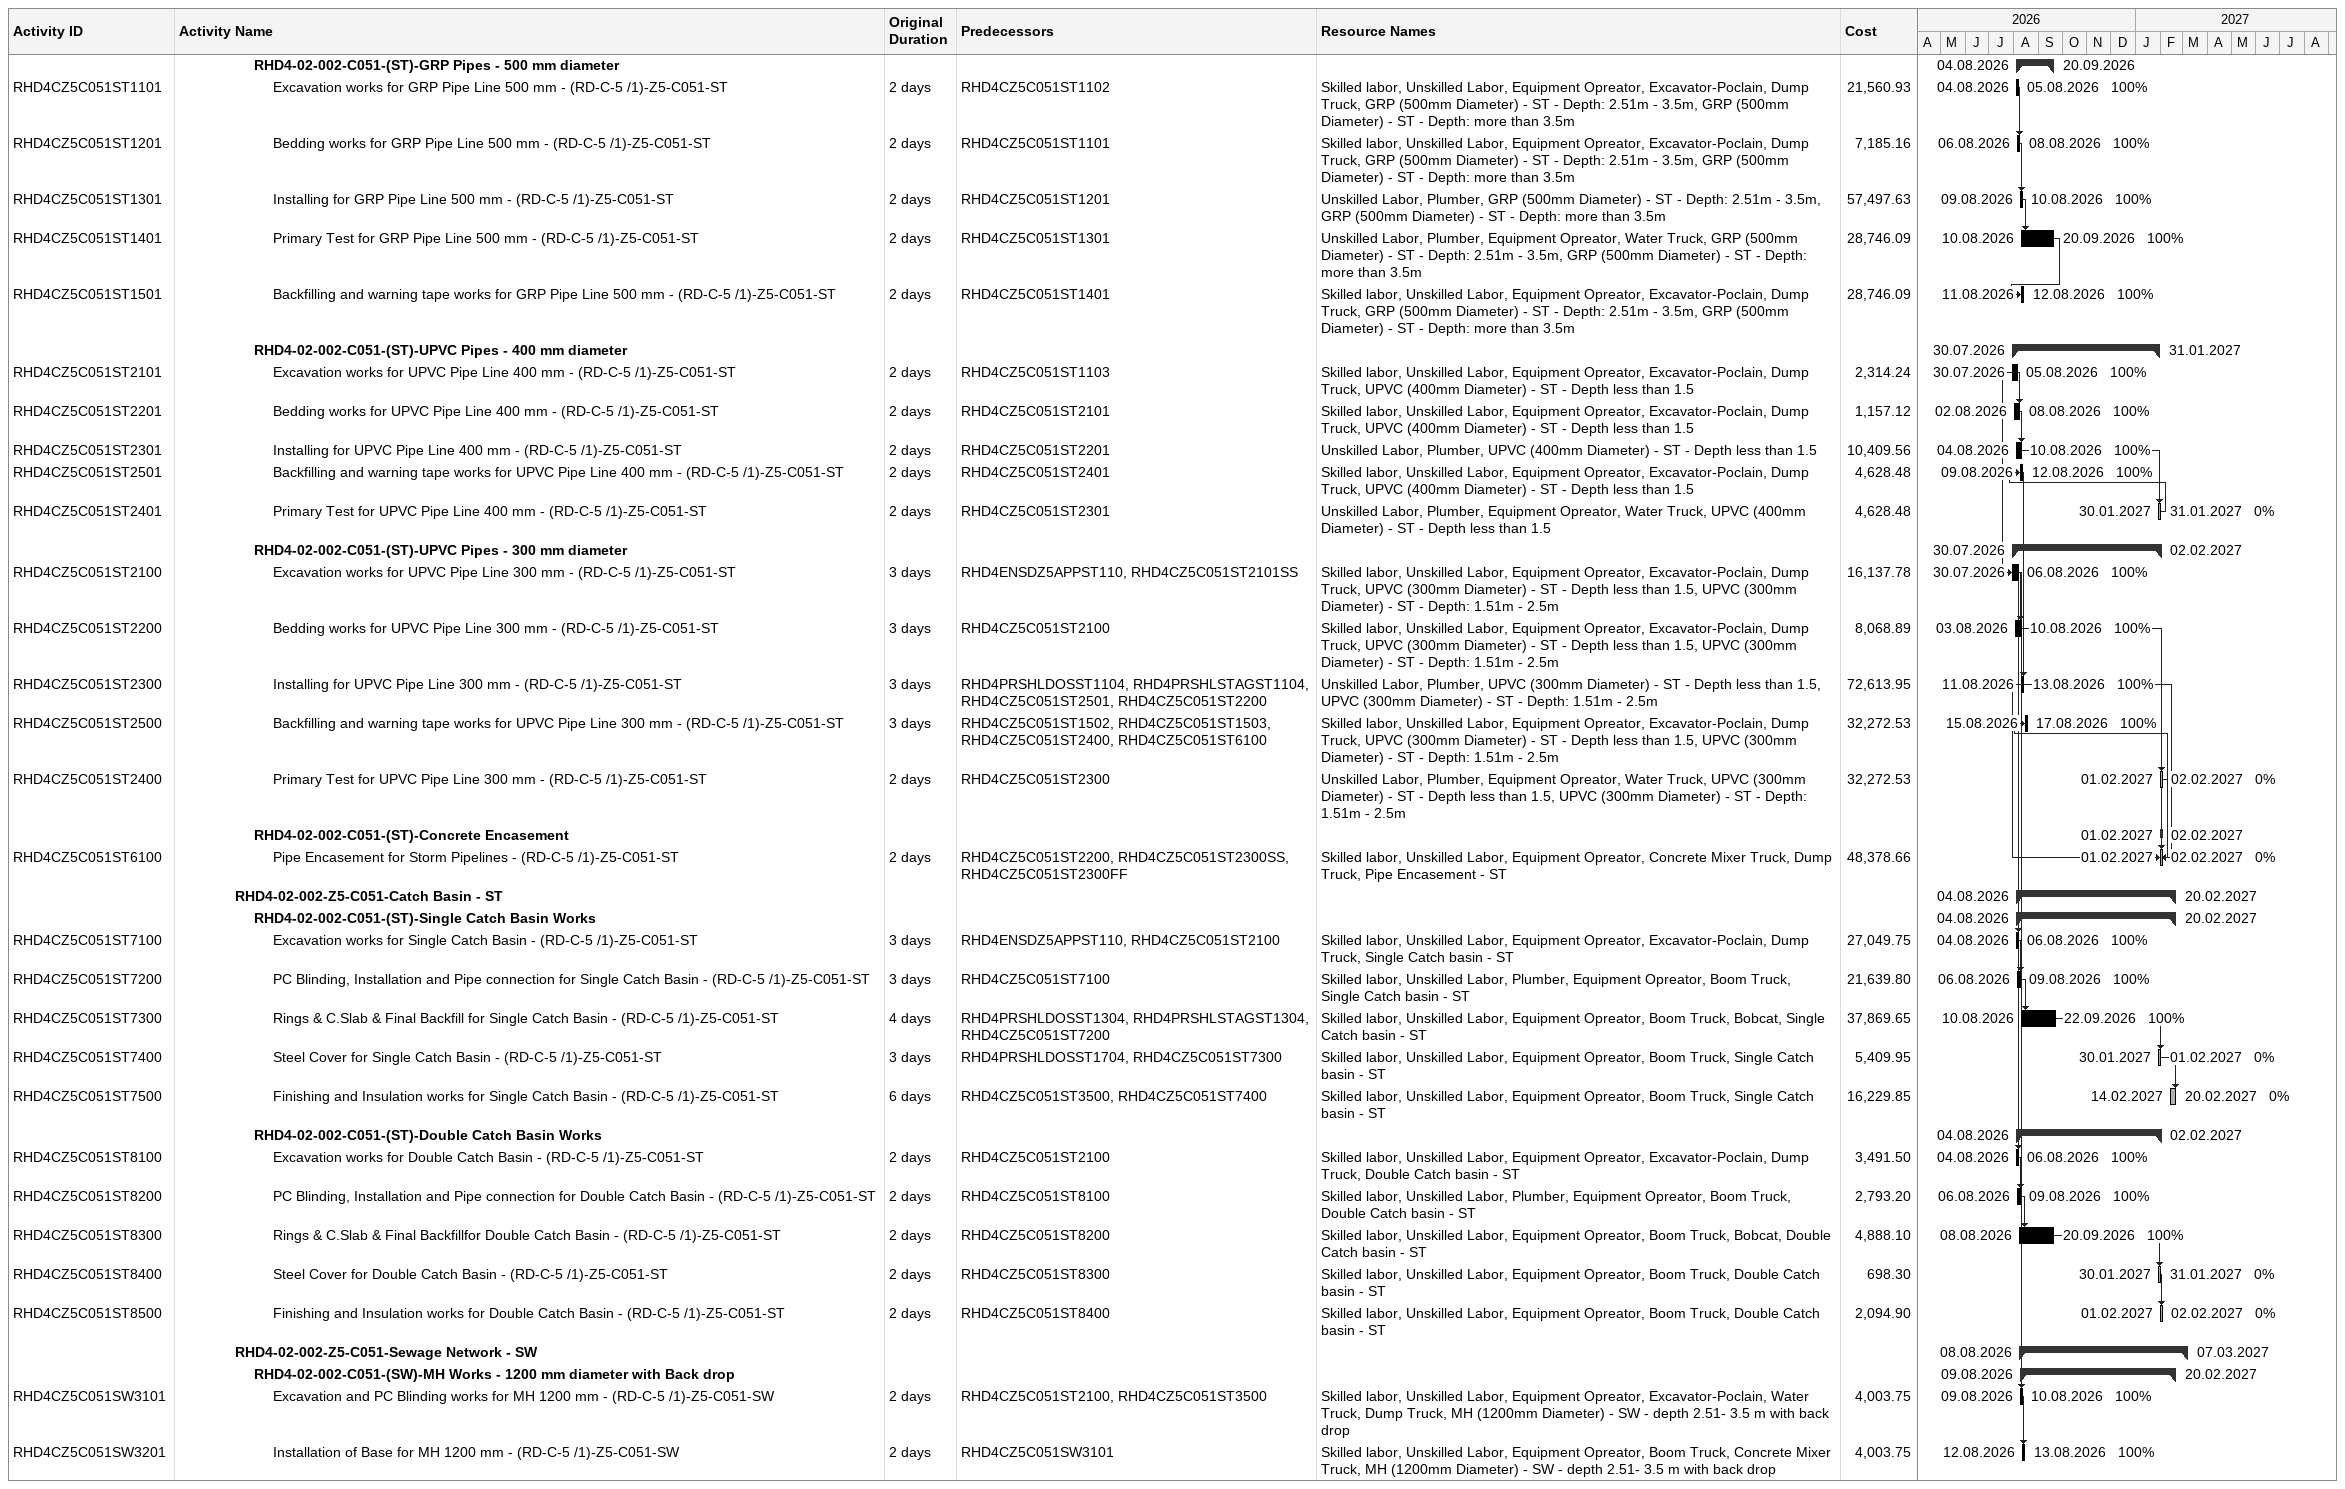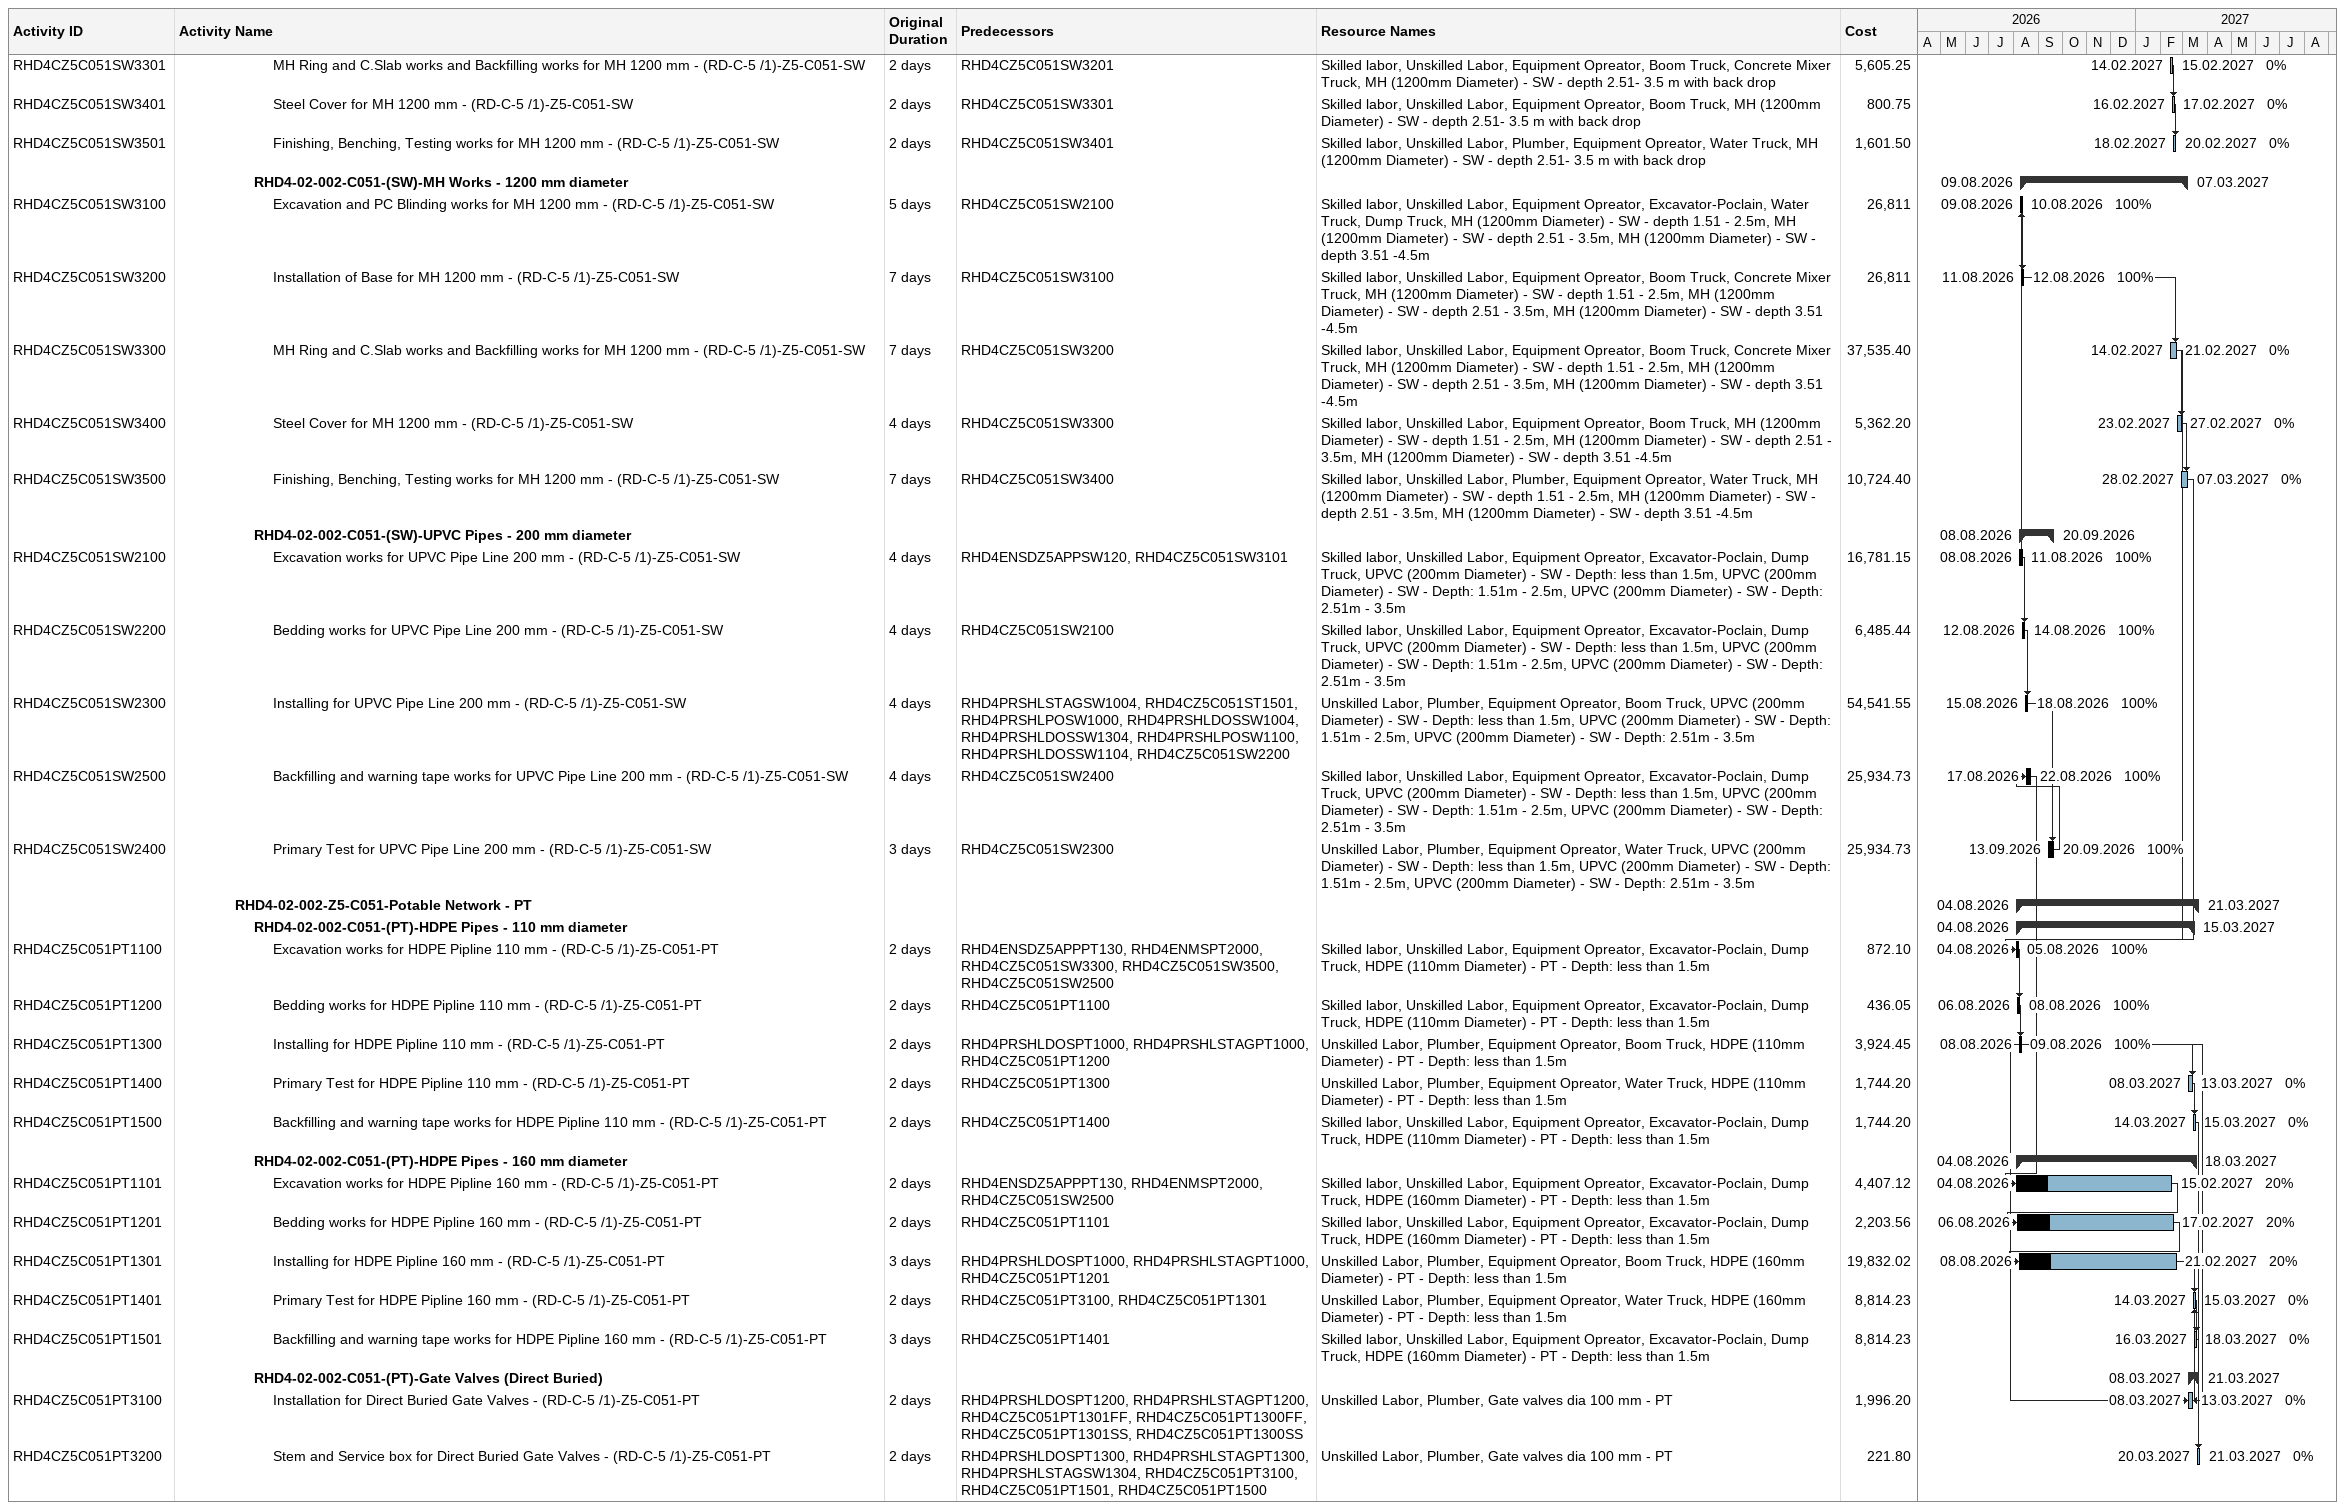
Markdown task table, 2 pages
| ID | Level | Task | Original duration | Start | Finish | Predecessors | Resources | % complete | Cost |
|---|---|---|---|---|---|---|---|---|---|
|  | 5 | **RHD4-02-002-C051-(ST)-GRP Pipes - 500 mm diameter** |  | 2026-08-04 | 2026-09-20 |  |  |  |  |
| RHD4CZ5C051ST1101 | 6 | Excavation works for GRP Pipe Line 500 mm - (RD-C-5 /1)-Z5-C051-ST | 2d | 2026-08-04 | 2026-08-05 | RHD4CZ5C051ST1102 | Skilled labor, Unskilled Labor, Equipment Opreator, Excavator-Poclain, Dump Truck, GRP (500mm Diameter) - ST - Depth: 2.51m - 3.5m, GRP (500mm Diameter) - ST - Depth: more than 3.5m | 100 | 21560.93 |
| RHD4CZ5C051ST1201 | 6 | Bedding works for GRP Pipe Line 500 mm - (RD-C-5 /1)-Z5-C051-ST | 2d | 2026-08-06 | 2026-08-08 | RHD4CZ5C051ST1101 | Skilled labor, Unskilled Labor, Equipment Opreator, Excavator-Poclain, Dump Truck, GRP (500mm Diameter) - ST - Depth: 2.51m - 3.5m, GRP (500mm Diameter) - ST - Depth: more than 3.5m | 100 | 7185.16 |
| RHD4CZ5C051ST1301 | 6 | Installing for GRP Pipe Line 500 mm - (RD-C-5 /1)-Z5-C051-ST | 2d | 2026-08-09 | 2026-08-10 | RHD4CZ5C051ST1201 | Unskilled Labor, Plumber, GRP (500mm Diameter) - ST - Depth: 2.51m - 3.5m, GRP (500mm Diameter) - ST - Depth: more than 3.5m | 100 | 57497.63 |
| RHD4CZ5C051ST1401 | 6 | Primary Test for GRP Pipe Line 500 mm - (RD-C-5 /1)-Z5-C051-ST | 2d | 2026-08-10 | 2026-09-20 | RHD4CZ5C051ST1301 | Unskilled Labor, Plumber, Equipment Opreator, Water Truck, GRP (500mm Diameter) - ST - Depth: 2.51m - 3.5m, GRP (500mm Diameter) - ST - Depth: more than 3.5m | 100 | 28746.09 |
| RHD4CZ5C051ST1501 | 6 | Backfilling and warning tape works for GRP Pipe Line 500 mm - (RD-C-5 /1)-Z5-C051-ST | 2d | 2026-08-11 | 2026-08-12 | RHD4CZ5C051ST1401 | Skilled labor, Unskilled Labor, Equipment Opreator, Excavator-Poclain, Dump Truck, GRP (500mm Diameter) - ST - Depth: 2.51m - 3.5m, GRP (500mm Diameter) - ST - Depth: more than 3.5m | 100 | 28746.09 |
|  | 5 | **RHD4-02-002-C051-(ST)-UPVC Pipes - 400 mm diameter** |  | 2026-07-30 | 2027-01-31 |  |  |  |  |
| RHD4CZ5C051ST2101 | 6 | Excavation works for UPVC Pipe Line 400 mm - (RD-C-5 /1)-Z5-C051-ST | 2d | 2026-07-30 | 2026-08-05 | RHD4CZ5C051ST1103 | Skilled labor, Unskilled Labor, Equipment Opreator, Excavator-Poclain, Dump Truck, UPVC (400mm Diameter) - ST - Depth less than 1.5 | 100 | 2314.24 |
| RHD4CZ5C051ST2201 | 6 | Bedding works for UPVC Pipe Line 400 mm - (RD-C-5 /1)-Z5-C051-ST | 2d | 2026-08-02 | 2026-08-08 | RHD4CZ5C051ST2101 | Skilled labor, Unskilled Labor, Equipment Opreator, Excavator-Poclain, Dump Truck, UPVC (400mm Diameter) - ST - Depth less than 1.5 | 100 | 1157.12 |
| RHD4CZ5C051ST2301 | 6 | Installing for UPVC Pipe Line 400 mm - (RD-C-5 /1)-Z5-C051-ST | 2d | 2026-08-04 | 2026-08-10 | RHD4CZ5C051ST2201 | Unskilled Labor, Plumber, UPVC (400mm Diameter) - ST - Depth less than 1.5 | 100 | 10409.56 |
| RHD4CZ5C051ST2501 | 6 | Backfilling and warning tape works for UPVC Pipe Line 400 mm - (RD-C-5 /1)-Z5-C051-ST | 2d | 2026-08-09 | 2026-08-12 | RHD4CZ5C051ST2401 | Skilled labor, Unskilled Labor, Equipment Opreator, Excavator-Poclain, Dump Truck, UPVC (400mm Diameter) - ST - Depth less than 1.5 | 100 | 4628.48 |
| RHD4CZ5C051ST2401 | 6 | Primary Test for UPVC Pipe Line 400 mm - (RD-C-5 /1)-Z5-C051-ST | 2d | 2027-01-30 | 2027-01-31 | RHD4CZ5C051ST2301 | Unskilled Labor, Plumber, Equipment Opreator, Water Truck, UPVC (400mm Diameter) - ST - Depth less than 1.5 | 0 | 4628.48 |
|  | 5 | **RHD4-02-002-C051-(ST)-UPVC Pipes - 300 mm diameter** |  | 2026-07-30 | 2027-02-02 |  |  |  |  |
| RHD4CZ5C051ST2100 | 6 | Excavation works for UPVC Pipe Line 300 mm - (RD-C-5 /1)-Z5-C051-ST | 3d | 2026-07-30 | 2026-08-06 | RHD4ENSDZ5APPST110, RHD4CZ5C051ST2101SS | Skilled labor, Unskilled Labor, Equipment Opreator, Excavator-Poclain, Dump Truck, UPVC (300mm Diameter) - ST - Depth less than 1.5, UPVC (300mm Diameter) - ST - Depth: 1.51m - 2.5m | 100 | 16137.78 |
| RHD4CZ5C051ST2200 | 6 | Bedding works for UPVC Pipe Line 300 mm - (RD-C-5 /1)-Z5-C051-ST | 3d | 2026-08-03 | 2026-08-10 | RHD4CZ5C051ST2100 | Skilled labor, Unskilled Labor, Equipment Opreator, Excavator-Poclain, Dump Truck, UPVC (300mm Diameter) - ST - Depth less than 1.5, UPVC (300mm Diameter) - ST - Depth: 1.51m - 2.5m | 100 | 8068.89 |
| RHD4CZ5C051ST2300 | 6 | Installing for UPVC Pipe Line 300 mm - (RD-C-5 /1)-Z5-C051-ST | 3d | 2026-08-11 | 2026-08-13 | RHD4PRSHLDOSST1104, RHD4PRSHLSTAGST1104, RHD4CZ5C051ST2501, RHD4CZ5C051ST2200 | Unskilled Labor, Plumber, UPVC (300mm Diameter) - ST - Depth less than 1.5, UPVC (300mm Diameter) - ST - Depth: 1.51m - 2.5m | 100 | 72613.95 |
| RHD4CZ5C051ST2500 | 6 | Backfilling and warning tape works for UPVC Pipe Line 300 mm - (RD-C-5 /1)-Z5-C051-ST | 3d | 2026-08-15 | 2026-08-17 | RHD4CZ5C051ST1502, RHD4CZ5C051ST1503, RHD4CZ5C051ST2400, RHD4CZ5C051ST6100 | Skilled labor, Unskilled Labor, Equipment Opreator, Excavator-Poclain, Dump Truck, UPVC (300mm Diameter) - ST - Depth less than 1.5, UPVC (300mm Diameter) - ST - Depth: 1.51m - 2.5m | 100 | 32272.53 |
| RHD4CZ5C051ST2400 | 6 | Primary Test for UPVC Pipe Line 300 mm - (RD-C-5 /1)-Z5-C051-ST | 2d | 2027-02-01 | 2027-02-02 | RHD4CZ5C051ST2300 | Unskilled Labor, Plumber, Equipment Opreator, Water Truck, UPVC (300mm Diameter) - ST - Depth less than 1.5, UPVC (300mm Diameter) - ST - Depth: 1.51m - 2.5m | 0 | 32272.53 |
|  | 5 | **RHD4-02-002-C051-(ST)-Concrete Encasement** |  | 2027-02-01 | 2027-02-02 |  |  |  |  |
| RHD4CZ5C051ST6100 | 6 | Pipe Encasement for Storm Pipelines - (RD-C-5 /1)-Z5-C051-ST | 2d | 2027-02-01 | 2027-02-02 | RHD4CZ5C051ST2200, RHD4CZ5C051ST2300SS, RHD4CZ5C051ST2300FF | Skilled labor, Unskilled Labor, Equipment Opreator, Concrete Mixer Truck, Dump Truck, Pipe Encasement - ST | 0 | 48378.66 |
|  | 4 | **RHD4-02-002-Z5-C051-Catch Basin - ST** |  | 2026-08-04 | 2027-02-20 |  |  |  |  |
|  | 5 | **RHD4-02-002-C051-(ST)-Single Catch Basin Works** |  | 2026-08-04 | 2027-02-20 |  |  |  |  |
| RHD4CZ5C051ST7100 | 6 | Excavation works for Single Catch Basin - (RD-C-5 /1)-Z5-C051-ST | 3d | 2026-08-04 | 2026-08-06 | RHD4ENSDZ5APPST110, RHD4CZ5C051ST2100 | Skilled labor, Unskilled Labor, Equipment Opreator, Excavator-Poclain, Dump Truck, Single Catch basin - ST | 100 | 27049.75 |
| RHD4CZ5C051ST7200 | 6 | PC Blinding, Installation and Pipe connection for Single Catch Basin - (RD-C-5 /1)-Z5-C051-ST | 3d | 2026-08-06 | 2026-08-09 | RHD4CZ5C051ST7100 | Skilled labor, Unskilled Labor, Plumber, Equipment Opreator, Boom Truck, Single Catch basin - ST | 100 | 21639.80 |
| RHD4CZ5C051ST7300 | 6 | Rings & C.Slab & Final Backfill for Single Catch Basin - (RD-C-5 /1)-Z5-C051-ST | 4d | 2026-08-10 | 2026-09-22 | RHD4PRSHLDOSST1304, RHD4PRSHLSTAGST1304, RHD4CZ5C051ST7200 | Skilled labor, Unskilled Labor, Equipment Opreator, Boom Truck, Bobcat, Single Catch basin - ST | 100 | 37869.65 |
| RHD4CZ5C051ST7400 | 6 | Steel Cover for Single Catch Basin - (RD-C-5 /1)-Z5-C051-ST | 3d | 2027-01-30 | 2027-02-01 | RHD4PRSHLDOSST1704, RHD4CZ5C051ST7300 | Skilled labor, Unskilled Labor, Equipment Opreator, Boom Truck, Single Catch basin - ST | 0 | 5409.95 |
| RHD4CZ5C051ST7500 | 6 | Finishing and Insulation works for Single Catch Basin - (RD-C-5 /1)-Z5-C051-ST | 6d | 2027-02-14 | 2027-02-20 | RHD4CZ5C051ST3500, RHD4CZ5C051ST7400 | Skilled labor, Unskilled Labor, Equipment Opreator, Boom Truck, Single Catch basin - ST | 0 | 16229.85 |
|  | 5 | **RHD4-02-002-C051-(ST)-Double Catch Basin Works** |  | 2026-08-04 | 2027-02-02 |  |  |  |  |
| RHD4CZ5C051ST8100 | 6 | Excavation works for Double Catch Basin - (RD-C-5 /1)-Z5-C051-ST | 2d | 2026-08-04 | 2026-08-06 | RHD4CZ5C051ST2100 | Skilled labor, Unskilled Labor, Equipment Opreator, Excavator-Poclain, Dump Truck, Double Catch basin - ST | 100 | 3491.50 |
| RHD4CZ5C051ST8200 | 6 | PC Blinding, Installation and Pipe connection for Double Catch Basin - (RD-C-5 /1)-Z5-C051-ST | 2d | 2026-08-06 | 2026-08-09 | RHD4CZ5C051ST8100 | Skilled labor, Unskilled Labor, Plumber, Equipment Opreator, Boom Truck, Double Catch basin - ST | 100 | 2793.20 |
| RHD4CZ5C051ST8300 | 6 | Rings & C.Slab & Final Backfillfor Double Catch Basin - (RD-C-5 /1)-Z5-C051-ST | 2d | 2026-08-08 | 2026-09-20 | RHD4CZ5C051ST8200 | Skilled labor, Unskilled Labor, Equipment Opreator, Boom Truck, Bobcat, Double Catch basin - ST | 100 | 4888.10 |
| RHD4CZ5C051ST8400 | 6 | Steel Cover for Double Catch Basin - (RD-C-5 /1)-Z5-C051-ST | 2d | 2027-01-30 | 2027-01-31 | RHD4CZ5C051ST8300 | Skilled labor, Unskilled Labor, Equipment Opreator, Boom Truck, Double Catch basin - ST | 0 | 698.30 |
| RHD4CZ5C051ST8500 | 6 | Finishing and Insulation works for Double Catch Basin - (RD-C-5 /1)-Z5-C051-ST | 2d | 2027-02-01 | 2027-02-02 | RHD4CZ5C051ST8400 | Skilled labor, Unskilled Labor, Equipment Opreator, Boom Truck, Double Catch basin - ST | 0 | 2094.90 |
|  | 4 | **RHD4-02-002-Z5-C051-Sewage Network - SW** |  | 2026-08-08 | 2027-03-07 |  |  |  |  |
|  | 5 | **RHD4-02-002-C051-(SW)-MH Works - 1200 mm diameter with Back drop** |  | 2026-08-09 | 2027-02-20 |  |  |  |  |
| RHD4CZ5C051SW3101 | 6 | Excavation and PC Blinding works for MH 1200 mm - (RD-C-5 /1)-Z5-C051-SW | 2d | 2026-08-09 | 2026-08-10 | RHD4CZ5C051ST2100, RHD4CZ5C051ST3500 | Skilled labor, Unskilled Labor, Equipment Opreator, Excavator-Poclain, Water Truck, Dump Truck, MH (1200mm Diameter) - SW - depth 2.51- 3.5 m with back drop | 100 | 4003.75 |
| RHD4CZ5C051SW3201 | 6 | Installation of Base for MH 1200 mm - (RD-C-5 /1)-Z5-C051-SW | 2d | 2026-08-12 | 2026-08-13 | RHD4CZ5C051SW3101 | Skilled labor, Unskilled Labor, Equipment Opreator, Boom Truck, Concrete Mixer Truck, MH (1200mm Diameter) - SW - depth 2.51- 3.5 m with back drop | 100 | 4003.75 |
| RHD4CZ5C051SW3301 | 6 | MH Ring and C.Slab works and Backfilling works for MH 1200 mm - (RD-C-5 /1)-Z5-C051-SW | 2d | 2027-02-14 | 2027-02-15 | RHD4CZ5C051SW3201 | Skilled labor, Unskilled Labor, Equipment Opreator, Boom Truck, Concrete Mixer Truck, MH (1200mm Diameter) - SW - depth 2.51- 3.5 m with back drop | 0 | 5605.25 |
| RHD4CZ5C051SW3401 | 6 | Steel Cover for MH 1200 mm - (RD-C-5 /1)-Z5-C051-SW | 2d | 2027-02-16 | 2027-02-17 | RHD4CZ5C051SW3301 | Skilled labor, Unskilled Labor, Equipment Opreator, Boom Truck, MH (1200mm Diameter) - SW - depth 2.51- 3.5 m with back drop | 0 | 800.75 |
| RHD4CZ5C051SW3501 | 6 | Finishing, Benching, Testing works for MH 1200 mm - (RD-C-5 /1)-Z5-C051-SW | 2d | 2027-02-18 | 2027-02-20 | RHD4CZ5C051SW3401 | Skilled labor, Unskilled Labor, Plumber, Equipment Opreator, Water Truck, MH (1200mm Diameter) - SW - depth 2.51- 3.5 m with back drop | 0 | 1601.50 |
|  | 5 | **RHD4-02-002-C051-(SW)-MH Works - 1200 mm diameter** |  | 2026-08-09 | 2027-03-07 |  |  |  |  |
| RHD4CZ5C051SW3100 | 6 | Excavation and PC Blinding works for MH 1200 mm - (RD-C-5 /1)-Z5-C051-SW | 5d | 2026-08-09 | 2026-08-10 | RHD4CZ5C051SW2100 | Skilled labor, Unskilled Labor, Equipment Opreator, Excavator-Poclain, Water Truck, Dump Truck, MH (1200mm Diameter) - SW - depth 1.51 - 2.5m, MH (1200mm Diameter) - SW - depth 2.51 - 3.5m, MH (1200mm Diameter) - SW - depth 3.51 -4.5m | 100 | 26811 |
| RHD4CZ5C051SW3200 | 6 | Installation of Base for MH 1200 mm - (RD-C-5 /1)-Z5-C051-SW | 7d | 2026-08-11 | 2026-08-12 | RHD4CZ5C051SW3100 | Skilled labor, Unskilled Labor, Equipment Opreator, Boom Truck, Concrete Mixer Truck, MH (1200mm Diameter) - SW - depth 1.51 - 2.5m, MH (1200mm Diameter) - SW - depth 2.51 - 3.5m, MH (1200mm Diameter) - SW - depth 3.51 -4.5m | 100 | 26811 |
| RHD4CZ5C051SW3300 | 6 | MH Ring and C.Slab works and Backfilling works for MH 1200 mm - (RD-C-5 /1)-Z5-C051-SW | 7d | 2027-02-14 | 2027-02-21 | RHD4CZ5C051SW3200 | Skilled labor, Unskilled Labor, Equipment Opreator, Boom Truck, Concrete Mixer Truck, MH (1200mm Diameter) - SW - depth 1.51 - 2.5m, MH (1200mm Diameter) - SW - depth 2.51 - 3.5m, MH (1200mm Diameter) - SW - depth 3.51 -4.5m | 0 | 37535.40 |
| RHD4CZ5C051SW3400 | 6 | Steel Cover for MH 1200 mm - (RD-C-5 /1)-Z5-C051-SW | 4d | 2027-02-23 | 2027-02-27 | RHD4CZ5C051SW3300 | Skilled labor, Unskilled Labor, Equipment Opreator, Boom Truck, MH (1200mm Diameter) - SW - depth 1.51 - 2.5m, MH (1200mm Diameter) - SW - depth 2.51 - 3.5m, MH (1200mm Diameter) - SW - depth 3.51 -4.5m | 0 | 5362.20 |
| RHD4CZ5C051SW3500 | 6 | Finishing, Benching, Testing works for MH 1200 mm - (RD-C-5 /1)-Z5-C051-SW | 7d | 2027-02-28 | 2027-03-07 | RHD4CZ5C051SW3400 | Skilled labor, Unskilled Labor, Plumber, Equipment Opreator, Water Truck, MH (1200mm Diameter) - SW - depth 1.51 - 2.5m, MH (1200mm Diameter) - SW - depth 2.51 - 3.5m, MH (1200mm Diameter) - SW - depth 3.51 -4.5m | 0 | 10724.40 |
|  | 5 | **RHD4-02-002-C051-(SW)-UPVC Pipes - 200 mm diameter** |  | 2026-08-08 | 2026-09-20 |  |  |  |  |
| RHD4CZ5C051SW2100 | 6 | Excavation works for UPVC Pipe Line 200 mm - (RD-C-5 /1)-Z5-C051-SW | 4d | 2026-08-08 | 2026-08-11 | RHD4ENSDZ5APPSW120, RHD4CZ5C051SW3101 | Skilled labor, Unskilled Labor, Equipment Opreator, Excavator-Poclain, Dump Truck, UPVC (200mm Diameter) - SW - Depth: less than 1.5m, UPVC (200mm Diameter) - SW - Depth: 1.51m - 2.5m, UPVC (200mm Diameter) - SW - Depth: 2.51m - 3.5m | 100 | 16781.15 |
| RHD4CZ5C051SW2200 | 6 | Bedding works for UPVC Pipe Line 200 mm - (RD-C-5 /1)-Z5-C051-SW | 4d | 2026-08-12 | 2026-08-14 | RHD4CZ5C051SW2100 | Skilled labor, Unskilled Labor, Equipment Opreator, Excavator-Poclain, Dump Truck, UPVC (200mm Diameter) - SW - Depth: less than 1.5m, UPVC (200mm Diameter) - SW - Depth: 1.51m - 2.5m, UPVC (200mm Diameter) - SW - Depth: 2.51m - 3.5m | 100 | 6485.44 |
| RHD4CZ5C051SW2300 | 6 | Installing for UPVC Pipe Line 200 mm - (RD-C-5 /1)-Z5-C051-SW | 4d | 2026-08-15 | 2026-08-18 | RHD4PRSHLSTAGSW1004, RHD4CZ5C051ST1501, RHD4PRSHLPOSW1000, RHD4PRSHLDOSSW1004, RHD4PRSHLDOSSW1304, RHD4PRSHLPOSW1100, RHD4PRSHLDOSSW1104, RHD4CZ5C051SW2200 | Unskilled Labor, Plumber, Equipment Opreator, Boom Truck, UPVC (200mm Diameter) - SW - Depth: less than 1.5m, UPVC (200mm Diameter) - SW - Depth: 1.51m - 2.5m, UPVC (200mm Diameter) - SW - Depth: 2.51m - 3.5m | 100 | 54541.55 |
| RHD4CZ5C051SW2500 | 6 | Backfilling and warning tape works for UPVC Pipe Line 200 mm - (RD-C-5 /1)-Z5-C051-SW | 4d | 2026-08-17 | 2026-08-22 | RHD4CZ5C051SW2400 | Skilled labor, Unskilled Labor, Equipment Opreator, Excavator-Poclain, Dump Truck, UPVC (200mm Diameter) - SW - Depth: less than 1.5m, UPVC (200mm Diameter) - SW - Depth: 1.51m - 2.5m, UPVC (200mm Diameter) - SW - Depth: 2.51m - 3.5m | 100 | 25934.73 |
| RHD4CZ5C051SW2400 | 6 | Primary Test for UPVC Pipe Line 200 mm - (RD-C-5 /1)-Z5-C051-SW | 3d | 2026-09-13 | 2026-09-20 | RHD4CZ5C051SW2300 | Unskilled Labor, Plumber, Equipment Opreator, Water Truck, UPVC (200mm Diameter) - SW - Depth: less than 1.5m, UPVC (200mm Diameter) - SW - Depth: 1.51m - 2.5m, UPVC (200mm Diameter) - SW - Depth: 2.51m - 3.5m | 100 | 25934.73 |
|  | 4 | **RHD4-02-002-Z5-C051-Potable Network - PT** |  | 2026-08-04 | 2027-03-21 |  |  |  |  |
|  | 5 | **RHD4-02-002-C051-(PT)-HDPE Pipes - 110 mm diameter** |  | 2026-08-04 | 2027-03-15 |  |  |  |  |
| RHD4CZ5C051PT1100 | 6 | Excavation works for HDPE Pipline 110 mm - (RD-C-5 /1)-Z5-C051-PT | 2d | 2026-08-04 | 2026-08-05 | RHD4ENSDZ5APPPT130, RHD4ENMSPT2000, RHD4CZ5C051SW3300, RHD4CZ5C051SW3500, RHD4CZ5C051SW2500 | Skilled labor, Unskilled Labor, Equipment Opreator, Excavator-Poclain, Dump Truck, HDPE (110mm Diameter) - PT - Depth: less than 1.5m | 100 | 872.10 |
| RHD4CZ5C051PT1200 | 6 | Bedding works for HDPE Pipline 110 mm - (RD-C-5 /1)-Z5-C051-PT | 2d | 2026-08-06 | 2026-08-08 | RHD4CZ5C051PT1100 | Skilled labor, Unskilled Labor, Equipment Opreator, Excavator-Poclain, Dump Truck, HDPE (110mm Diameter) - PT - Depth: less than 1.5m | 100 | 436.05 |
| RHD4CZ5C051PT1300 | 6 | Installing for HDPE Pipline 110 mm - (RD-C-5 /1)-Z5-C051-PT | 2d | 2026-08-08 | 2026-08-09 | RHD4PRSHLDOSPT1000, RHD4PRSHLSTAGPT1000, RHD4CZ5C051PT1200 | Unskilled Labor, Plumber, Equipment Opreator, Boom Truck, HDPE (110mm Diameter) - PT - Depth: less than 1.5m | 100 | 3924.45 |
| RHD4CZ5C051PT1400 | 6 | Primary Test for HDPE Pipline 110 mm - (RD-C-5 /1)-Z5-C051-PT | 2d | 2027-03-08 | 2027-03-13 | RHD4CZ5C051PT1300 | Unskilled Labor, Plumber, Equipment Opreator, Water Truck, HDPE (110mm Diameter) - PT - Depth: less than 1.5m | 0 | 1744.20 |
| RHD4CZ5C051PT1500 | 6 | Backfilling and warning tape works for HDPE Pipline 110 mm - (RD-C-5 /1)-Z5-C051-PT | 2d | 2027-03-14 | 2027-03-15 | RHD4CZ5C051PT1400 | Skilled labor, Unskilled Labor, Equipment Opreator, Excavator-Poclain, Dump Truck, HDPE (110mm Diameter) - PT - Depth: less than 1.5m | 0 | 1744.20 |
|  | 5 | **RHD4-02-002-C051-(PT)-HDPE Pipes - 160 mm diameter** |  | 2026-08-04 | 2027-03-18 |  |  |  |  |
| RHD4CZ5C051PT1101 | 6 | Excavation works for HDPE Pipline 160 mm - (RD-C-5 /1)-Z5-C051-PT | 2d | 2026-08-04 | 2027-02-15 | RHD4ENSDZ5APPPT130, RHD4ENMSPT2000, RHD4CZ5C051SW2500 | Skilled labor, Unskilled Labor, Equipment Opreator, Excavator-Poclain, Dump Truck, HDPE (160mm Diameter) - PT - Depth: less than 1.5m | 20 | 4407.12 |
| RHD4CZ5C051PT1201 | 6 | Bedding works for HDPE Pipline 160 mm - (RD-C-5 /1)-Z5-C051-PT | 2d | 2026-08-06 | 2027-02-17 | RHD4CZ5C051PT1101 | Skilled labor, Unskilled Labor, Equipment Opreator, Excavator-Poclain, Dump Truck, HDPE (160mm Diameter) - PT - Depth: less than 1.5m | 20 | 2203.56 |
| RHD4CZ5C051PT1301 | 6 | Installing for HDPE Pipline 160 mm - (RD-C-5 /1)-Z5-C051-PT | 3d | 2026-08-08 | 2027-02-21 | RHD4PRSHLDOSPT1000, RHD4PRSHLSTAGPT1000, RHD4CZ5C051PT1201 | Unskilled Labor, Plumber, Equipment Opreator, Boom Truck, HDPE (160mm Diameter) - PT - Depth: less than 1.5m | 20 | 19832.02 |
| RHD4CZ5C051PT1401 | 6 | Primary Test for HDPE Pipline 160 mm - (RD-C-5 /1)-Z5-C051-PT | 2d | 2027-03-14 | 2027-03-15 | RHD4CZ5C051PT3100, RHD4CZ5C051PT1301 | Unskilled Labor, Plumber, Equipment Opreator, Water Truck, HDPE (160mm Diameter) - PT - Depth: less than 1.5m | 0 | 8814.23 |
| RHD4CZ5C051PT1501 | 6 | Backfilling and warning tape works for HDPE Pipline 160 mm - (RD-C-5 /1)-Z5-C051-PT | 3d | 2027-03-16 | 2027-03-18 | RHD4CZ5C051PT1401 | Skilled labor, Unskilled Labor, Equipment Opreator, Excavator-Poclain, Dump Truck, HDPE (160mm Diameter) - PT - Depth: less than 1.5m | 0 | 8814.23 |
|  | 5 | **RHD4-02-002-C051-(PT)-Gate Valves (Direct Buried)** |  | 2027-03-08 | 2027-03-21 |  |  |  |  |
| RHD4CZ5C051PT3100 | 6 | Installation for Direct Buried Gate Valves - (RD-C-5 /1)-Z5-C051-PT | 2d | 2027-03-08 | 2027-03-13 | RHD4PRSHLDOSPT1200, RHD4PRSHLSTAGPT1200, RHD4CZ5C051PT1301FF, RHD4CZ5C051PT1300FF, RHD4CZ5C051PT1301SS, RHD4CZ5C051PT1300SS | Unskilled Labor, Plumber, Gate valves dia 100 mm - PT | 0 | 1996.20 |
| RHD4CZ5C051PT3200 | 6 | Stem and Service box for Direct Buried Gate Valves - (RD-C-5 /1)-Z5-C051-PT | 2d | 2027-03-20 | 2027-03-21 | RHD4PRSHLDOSPT1300, RHD4PRSHLSTAGPT1300, RHD4PRSHLSTAGSW1304, RHD4CZ5C051PT3100, RHD4CZ5C051PT1501, RHD4CZ5C051PT1500 | Unskilled Labor, Plumber, Gate valves dia 100 mm - PT | 0 | 221.80 |
